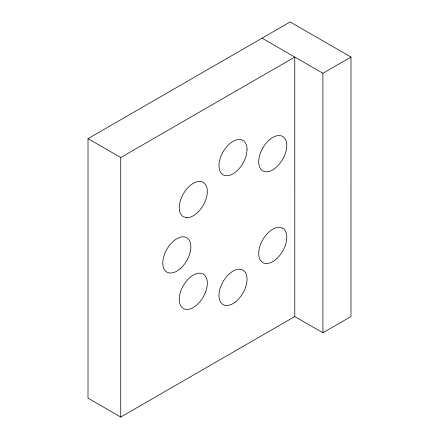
<?xml version="1.0" encoding="UTF-8"?>
<svg xmlns="http://www.w3.org/2000/svg" width="439" height="439" viewBox="0 0 439 439"><rect width="100%" height="100%" fill="white"/><g stroke="black" fill="none" stroke-linecap="round" stroke-linejoin="round"><path stroke-width="0.66" d="M322.895 332.773L322.901 73.264L350.991 57.048L350.981 316.557L322.895 332.773L294.788 316.563L120.736 417.05L88.009 398.157L88.009 138.653L290.141 21.95L350.991 57.048M88.009 138.653L120.736 157.546L294.778 57.065L322.901 73.264M262.05 38.171L294.778 57.065L294.788 316.563M120.736 157.546L120.736 417.05M247.058 149.49L246.575 153.968A19.865 11.469 -60 0 1 233.01 173.822A19.865 11.469 -60 0 1 219.44 169.63L218.962 165.712A19.865 11.469 -60 0 1 233.01 141.38A19.865 11.469 -60 0 1 247.058 149.49M262.807 147.932L260.574 152.58A19.865 11.469 -60 0 0 262.807 170.87A19.865 11.469 -60 0 0 279.758 163.659L282.672 159.401A19.865 11.469 -60 0 0 282.672 136.463A19.865 11.469 -60 0 0 262.807 147.932M205.447 292.374L203.213 297.022A19.865 11.469 -60 0 1 183.348 308.491A19.865 11.469 -60 0 1 183.348 285.553L186.257 281.295A19.865 11.469 -60 0 1 203.213 274.084A19.865 11.469 -60 0 1 205.447 292.374M180.462 268.481L176.824 271.132A19.865 11.469 -60 0 1 162.781 263.027A19.865 11.469 -60 0 1 176.824 238.695L180.462 237.148A19.865 11.469 -60 0 1 190.872 246.806A19.865 11.469 -60 0 1 180.462 268.481M282.672 228.214L279.758 227.314A19.865 11.469 -60 0 0 262.807 239.683A19.865 11.469 -60 0 0 260.574 260.546L262.807 262.615A19.865 11.469 -60 0 0 282.672 251.146A19.865 11.469 -60 0 0 282.672 228.214M186.257 217.64L183.348 216.74A19.865 11.469 -60 0 1 183.348 193.808A19.865 11.469 -60 0 1 203.213 182.339L205.447 184.407A19.865 11.469 -60 0 1 203.213 205.276A19.865 11.469 -60 0 1 186.257 217.64M234.947 302.301A19.865 11.469 -60 0 0 244.089 270.989A19.865 11.469 -60 0 0 219.994 288.769A19.865 11.469 -60 0 0 234.947 302.301"/></g></svg>
